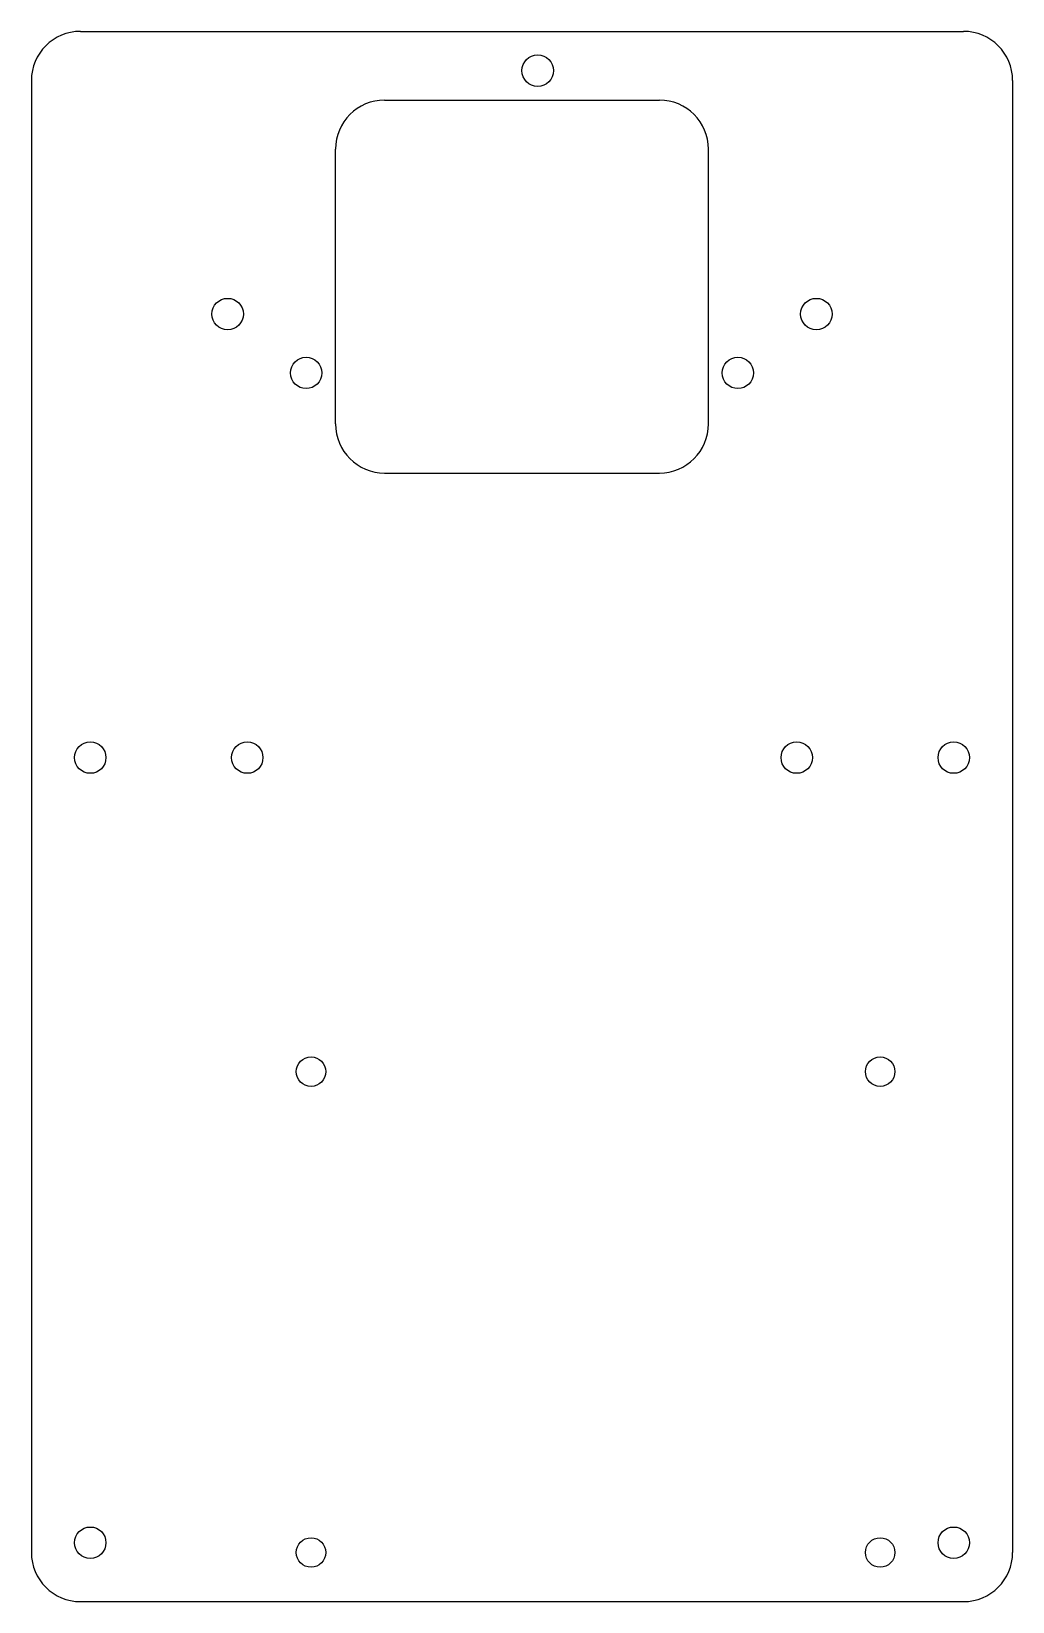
# Model space of a CAD drawing. Extents: x -50 to 50, y -80 to 80.
import ezdxf

# ---------------------------------------------------------------- set-up
doc = ezdxf.new("R2010")
doc.units = 0
doc.layers.add('MODELSKETCH_VISIBLE', color=7, linetype='CONTINUOUS')

msp = doc.modelspace()

# ---------------------------------------------------------------- linework, layer by layer
at = {"layer": 'MODELSKETCH_VISIBLE'}
for p, q in [((-45, 80), (45, 80)), ((-50, 75), (-50, -75)), ((50, 75), (50, -75)), ((-14, 73), (14, 73)), ((-19, 40), (-19, 68)), ((19, 40), (19, 68)), ((-14, 35), (14, 35)), ((-45, -80), (45, -80))]:
    msp.add_line(p, q, dxfattribs=at)
for centre, radius in [((1.6, 76), 1.6), ((-30, 51.2), 1.6), ((30, 51.2), 1.6), ((-22, 45.2), 1.6), ((22, 45.2), 1.6), ((-44, 6), 1.6), ((-28, 6), 1.6), ((28, 6), 1.6), ((44, 6), 1.6), ((-21.5, -26), 1.5), ((36.5, -26), 1.5), ((-44, -74), 1.6), ((-21.5, -75), 1.5), ((36.5, -75), 1.5), ((44, -74), 1.6)]:
    msp.add_circle(centre, radius, dxfattribs=at)
for centre, start, end in [((-45, 75), 90, 180), ((45, 75), 0, 90), ((-14, 68), 90, 180), ((14, 68), 0, 90), ((-14, 40), 180, 270), ((14, 40), 270, 0), ((-45, -75), 180, 270), ((45, -75), 270, 0)]:
    msp.add_arc(centre, 5, start, end, dxfattribs=at)

doc.saveas('drawing.dxf')
